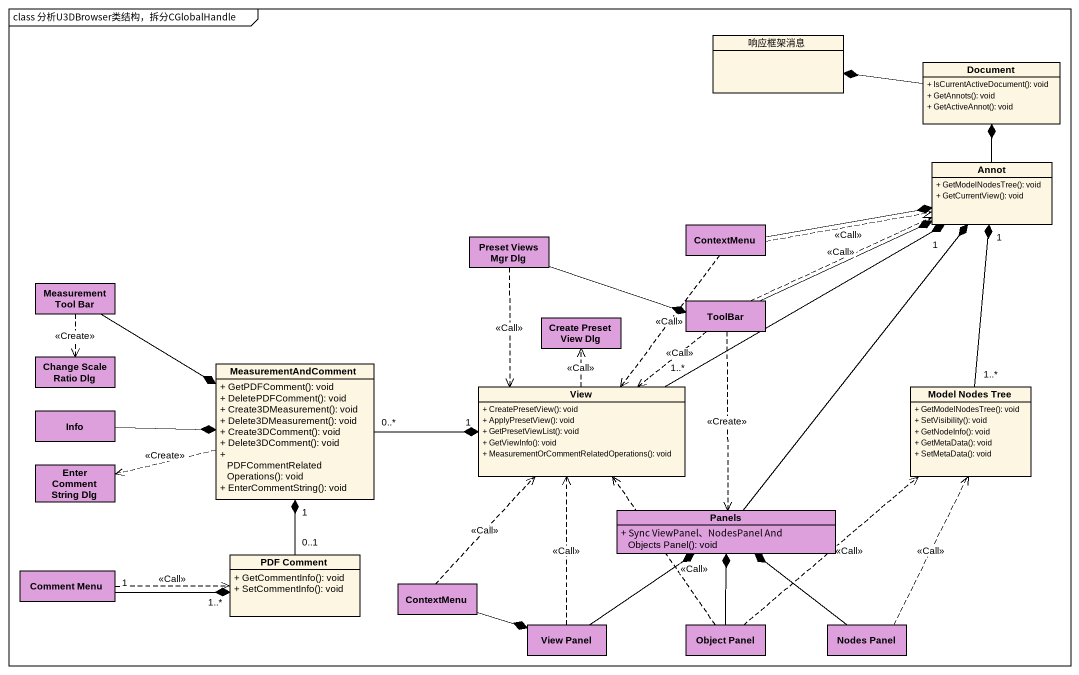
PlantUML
@startuml
mainframe class 分析U3DBrowser类结构，拆分CGlobalHandle
hide circle
hide empty members
skinparam classAttributeIconSize 0
class 响应框架消息
class Document {
  + IsCurrentActiveDocument(): void
  + GetAnnots(): void
  + GetActiveAnnot(): void
}
class Annot {
  + GetModelNodesTree(): void
  + GetCurrentView(): void
}
class "Preset Views Mgr Dlg" as Preset_Views_Mgr_Dlg #DDA0DD
class ContextMenu #DDA0DD
class "Measurement Tool Bar" as Measurement_Tool_Bar #DDA0DD
class "Create Preset View Dlg" as Create_Preset_View_Dlg #DDA0DD
class ToolBar #DDA0DD
class "Change Scale Ratio Dlg" as Change_Scale_Ratio_Dlg #DDA0DD
class MeasurementAndComment {
  + GetPDFComment(): void
  + DeletePDFComment(): void
  + Create3DMeasurement(): void
  + Delete3DMeasurement(): void
  + Create3DComment(): void
  + Delete3DComment(): void
  + PDFCommentRelatedOperations(): void
  + EnterCommentString(): void
}
class View {
  + CreatePresetView(): void
  + ApplyPresetView(): void
  + GetPresetViewList(): void
  + GetViewInfo(): void
  + MeasurementOrCommentRelatedOperations(): void
}
class "Model Nodes Tree" as Model_Nodes_Tree {
  + GetModelNodesTree(): void
  + SetVisibility(): void
  + GetNodeInfo(): void
  + GetMetaData(): void
  + SetMetaData(): void
}
class Info #DDA0DD
class "Enter Comment String Dlg" as Enter_Comment_String_Dlg #DDA0DD
class Panels #DDA0DD {
  + Sync ViewPanel、NodesPanel And Objects Panel(): void
}
class "PDF Comment" as PDF_Comment {
  + GetCommentInfo(): void
  + SetCommentInfo(): void
}
class "Comment Menu" as Comment_Menu #DDA0DD
class "ContextMenu" as ContextMenu_2 #DDA0DD
class "View Panel" as View_Panel #DDA0DD
class "Object Panel" as Object_Panel #DDA0DD
class "Nodes Panel" as Nodes_Panel #DDA0DD
Document -left-* 响应框架消息
Annot -up-* Document
Preset_Views_Mgr_Dlg -right-* ToolBar
Preset_Views_Mgr_Dlg ..> View : <<Call>>
ContextMenu -right-* Annot
ContextMenu .right.> Annot : <<Call>>
ContextMenu ..> View : <<Call>>
Measurement_Tool_Bar ..> Change_Scale_Ratio_Dlg : <<Create>>
Measurement_Tool_Bar --* MeasurementAndComment
ToolBar -right-* Annot
ToolBar .right.> Annot : <<Call>>
ToolBar ..> View : <<Call>>
ToolBar ..> Panels : <<Create>>
MeasurementAndComment "0..*" -right-* "1" View
MeasurementAndComment .left.> Enter_Comment_String_Dlg : <<Create>>
View "1..*" -right-* "1" Annot
View .up.> Create_Preset_View_Dlg : <<Call>>
Model_Nodes_Tree "1..*" -up-* "1" Annot
Info -right-* MeasurementAndComment
Panels -up-* Annot
PDF_Comment "0..1" -up-* "1" MeasurementAndComment
Comment_Menu "1" -right-* "1..*" PDF_Comment
Comment_Menu .right.> PDF_Comment : <<Call>>
ContextMenu_2 .up.> View : <<Call>>
ContextMenu_2 -right-* View_Panel
View_Panel .up.> View : <<Call>>
View_Panel -up-* Panels
Object_Panel .up.> View : <<Call>>
Object_Panel .up.> Model_Nodes_Tree : <<Call>>
Object_Panel -up-* Panels
Nodes_Panel .up.> Model_Nodes_Tree : <<Call>>
Nodes_Panel -up-* Panels
@enduml
